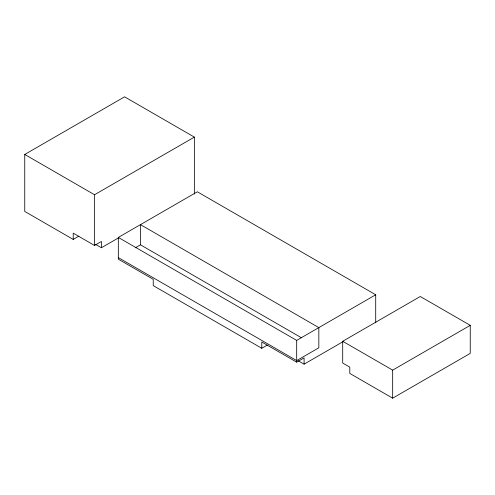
<?xml version="1.0" encoding="UTF-8"?>
<svg xmlns="http://www.w3.org/2000/svg" width="495" height="495" viewBox="0 0 495 495"><rect width="100%" height="100%" fill="white"/><g stroke="black" fill="none" stroke-linecap="round" stroke-linejoin="round"><path stroke-width="0.74" d="M78.866 236.158L73.217 239.419L24.75 211.439L24.75 154.459L124.579 96.822L194.362 137.109L194.362 194.09M24.75 154.459L94.533 194.745L194.362 137.109M73.217 239.419L73.217 233.139L94.533 245.446L101.432 241.461L101.432 247.741L95.436 244.283M267.331 345.077L261.781 348.282L153.233 285.615L153.233 279.335L118.324 259.176L118.324 237.421L197.35 191.794L375.711 294.772L375.711 322.814M101.432 247.741L118.812 237.705M135.259 247.828L140.469 244.821L301.467 337.769M118.324 237.421L296.684 340.399L375.711 294.772M261.781 348.282L261.781 342.002L296.684 362.154L304.085 357.885L304.085 364.165L298.157 360.744M342.701 341.29L420.28 296.499L470.25 325.345L470.25 353.387L392.671 398.178L349.786 373.416L349.786 367.135L342.701 363.045L342.701 341.29L392.671 370.136L470.25 325.345M304.085 364.165L342.911 341.748M118.324 257.61L296.684 360.583L318.836 347.799L318.836 327.61L140.469 224.631L140.469 244.821M392.671 370.136L392.671 398.178M296.684 340.399L296.684 362.154M94.533 194.745L94.533 245.446"/></g></svg>
